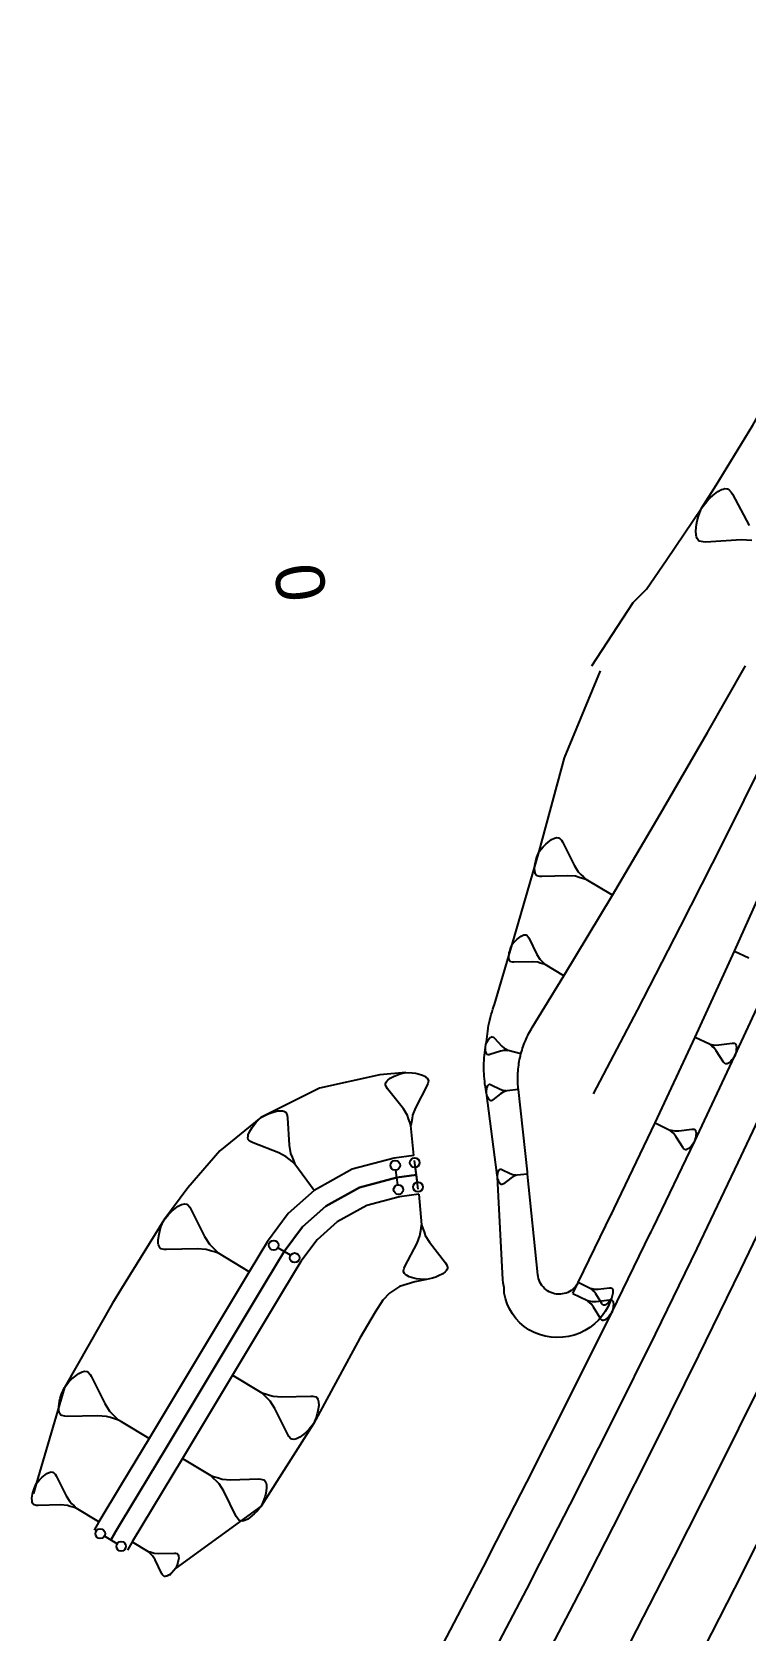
# Model space of a CAD drawing. Extents: x 386614 to 387594, y 803230 to 804419.
# Drawn here: x 387095.4 to 387132.1, y 803745 to 803827.1 of the extents above; entities that cross this region are included whole.
import ezdxf
from ezdxf.enums import TextEntityAlignment as Align

# ---------------------------------------------------------------- set-up
doc = ezdxf.new("R2010")
doc.units = 0
doc.layers.get('0').update_dxf_attribs({"linetype": 'CONTINUOUS'})
doc.styles.add('ARIAL', font='ARIAL.FON')

msp = doc.modelspace()

# ---------------------------------------------------------------- linework, layer by layer
at = {"color": 7}
for p, q in [((387129.8303, 803802.6284), (387130.0926, 803802.9725)), ((387130.0926, 803802.9725), (387130.2654, 803803.1562)), ((387130.2654, 803803.1562), (387130.4083, 803803.2866)), ((387130.4083, 803803.2866), (387130.6643, 803803.494)), ((387130.6643, 803803.494), (387130.8606, 803803.5946)), ((387130.8606, 803803.5946), (387130.9439, 803803.6181)), ((387130.9439, 803803.6181), (387131.0271, 803803.6417)), ((387131.0271, 803803.6417), (387131.1638, 803803.6354)), ((387131.1638, 803803.6354), (387131.2172, 803803.6056)), ((387131.2172, 803803.6056), (387131.3476, 803803.4627)), ((387131.3476, 803803.4627), (387131.4246, 803803.3496)), ((387131.4246, 803803.3496), (387132.2824, 803801.749)), ((387129.6089, 803801.9812), (387129.6748, 803802.2247)), ((387129.6748, 803802.2247), (387129.8303, 803802.6284)), ((387129.5304, 803801.4645), (387129.5728, 803801.7912)), ((387129.5477, 803801.2445), (387129.5304, 803801.4645)), ((387129.5713, 803801.1613), (387129.5477, 803801.2445)), ((387129.5728, 803801.7912), (387129.6089, 803801.9812)), ((387129.5948, 803801.0781), (387129.5713, 803801.1613)), ((387129.6718, 803800.965), (387129.5948, 803801.0781)), ((387129.7252, 803800.9351), (387129.6718, 803800.965)), ((387129.9153, 803800.899), (387129.7252, 803800.9351)), ((387130.0519, 803800.8927), (387129.9153, 803800.899)), ((387131.8646, 803801.0013), (387130.0519, 803800.8927)), ((387132.4112, 803800.9762), (387131.8646, 803801.0013)), ((387122.1184, 803785.6024), (387122.2652, 803785.6724)), ((387122.2652, 803785.6724), (387122.3271, 803785.688)), ((387122.3271, 803785.688), (387122.3889, 803785.7036)), ((387122.3889, 803785.7036), (387122.4895, 803785.6961)), ((387122.4895, 803785.6961), (387122.5282, 803785.673)), ((387122.5282, 803785.673), (387122.6213, 803785.5649)), ((387121.3625, 803784.6879), (387121.4856, 803784.9821)), ((387121.4856, 803784.9821), (387121.6861, 803785.2301)), ((387121.6861, 803785.2301), (387121.8173, 803785.3619)), ((387121.8173, 803785.3619), (387121.9254, 803785.455)), ((387121.9254, 803785.455), (387122.1184, 803785.6024)), ((387122.6213, 803785.5649), (387122.6756, 803785.4799)), ((387122.6756, 803785.4799), (387123.274, 803784.2824)), ((387121.2401, 803784.1307), (387121.2782, 803784.3706)), ((387121.2482, 803783.9683), (387121.2401, 803784.1307)), ((387121.2782, 803784.3706), (387121.3088, 803784.5099)), ((387121.3088, 803784.5099), (387121.3625, 803784.6879)), ((387123.274, 803784.2824), (387123.4913, 803783.9426)), ((387121.2638, 803783.9065), (387121.2482, 803783.9683)), ((387121.2794, 803783.8446), (387121.2638, 803783.9065)), ((387121.3338, 803783.7597), (387121.2794, 803783.8446)), ((387121.3725, 803783.7366), (387121.3338, 803783.7597)), ((387121.5118, 803783.706), (387121.3725, 803783.7366)), ((387121.6124, 803783.6985), (387121.5118, 803783.706)), ((387122.9504, 803783.7402), (387121.6124, 803783.6985)), ((387123.3527, 803783.7102), (387122.9504, 803783.7402)), ((387123.5307, 803783.6565), (387123.3527, 803783.7102)), ((387123.4913, 803783.9426), (387123.6231, 803783.8114)), ((387123.7087, 803783.6028), (387123.5307, 803783.6565)), ((387123.6231, 803783.8114), (387123.7549, 803783.6802)), ((387123.8867, 803783.5491), (387123.7087, 803783.6028)), ((387123.7549, 803783.6802), (387123.8867, 803783.5491)), ((387125.2422, 803782.7401), (387123.8867, 803783.5491)), ((387120.6938, 803780.6983), (387120.7378, 803780.709)), ((387120.7378, 803780.709), (387120.809, 803780.7031)), ((387119.9652, 803779.8691), (387120.0043, 803779.995)), ((387120.0043, 803779.995), (387120.0932, 803780.2029)), ((387120.0932, 803780.2029), (387120.2368, 803780.3775)), ((387120.2368, 803780.3775), (387120.3306, 803780.4702)), ((387120.3306, 803780.4702), (387120.4077, 803780.5355)), ((387120.4077, 803780.5355), (387120.5454, 803780.6389)), ((387120.5454, 803780.6389), (387120.6499, 803780.6876)), ((387120.6499, 803780.6876), (387120.6938, 803780.6983)), ((387120.809, 803780.7031), (387120.8363, 803780.6865)), ((387120.8363, 803780.6865), (387120.9017, 803780.6094)), ((387120.9017, 803780.6094), (387120.9397, 803780.5488)), ((387120.9397, 803780.5488), (387121.3569, 803779.6965)), ((387119.9142, 803779.6008), (387119.9426, 803779.7706)), ((387119.919, 803779.4856), (387119.9142, 803779.6008)), ((387119.9297, 803779.4416), (387119.919, 803779.4856)), ((387119.9405, 803779.3977), (387119.9297, 803779.4416)), ((387119.9785, 803779.3372), (387119.9405, 803779.3977)), ((387119.9426, 803779.7706), (387119.9652, 803779.8691)), ((387120.0058, 803779.3206), (387119.9785, 803779.3372)), ((387120.1044, 803779.2981), (387120.0058, 803779.3206)), ((387120.1756, 803779.2922), (387120.1044, 803779.2981)), ((387121.1244, 803779.314), (387120.1756, 803779.2922)), ((387121.4094, 803779.2904), (387121.1244, 803779.314)), ((387121.3569, 803779.6965), (387121.509, 803779.4543)), ((387121.5352, 803779.2513), (387121.4094, 803779.2904)), ((387121.509, 803779.4543), (387121.6017, 803779.3605)), ((387121.6611, 803779.2121), (387121.5352, 803779.2513)), ((387121.6017, 803779.3605), (387121.6943, 803779.2668)), ((387121.787, 803779.173), (387121.6611, 803779.2121)), ((387121.6943, 803779.2668), (387121.787, 803779.173)), ((387122.7432, 803778.5917), (387121.787, 803779.173)), ((387131.5213, 803779.8575), (387132.2677, 803779.5149)), ((387118.7223, 803774.9256), (387118.7379, 803775.0607)), ((387118.7379, 803775.0607), (387118.7907, 803775.1859)), ((387118.7907, 803775.1859), (387118.8289, 803775.2554)), ((387118.8289, 803775.2554), (387118.8621, 803775.3063)), ((387118.8621, 803775.3063), (387118.9238, 803775.3894)), ((387118.9238, 803775.3894), (387118.9756, 803775.4354)), ((387118.9756, 803775.4354), (387118.9991, 803775.4491)), ((387118.9991, 803775.4491), (387119.0226, 803775.4628)), ((387119.0226, 803775.4628), (387119.0646, 803775.4717)), ((387119.0646, 803775.4717), (387119.0832, 803775.4668)), ((387119.0832, 803775.4668), (387119.1341, 803775.4335)), ((387119.1341, 803775.4335), (387119.1664, 803775.4051)), ((387119.1664, 803775.4051), (387119.5529, 803774.9855)), ((387119.5529, 803774.9855), (387119.6821, 803774.872)), ((387129.4968, 803775.4358), (387130.2339, 803775.0914)), ((387130.2339, 803775.0914), (387130.3279, 803775.0731)), ((387130.3083, 803775.031), (387130.2339, 803775.0914)), ((387130.3827, 803774.9706), (387130.3083, 803775.031)), ((387130.3279, 803775.0731), (387130.422, 803775.0548)), ((387130.4571, 803774.9101), (387130.3827, 803774.9706)), ((387130.422, 803775.0548), (387130.5161, 803775.0365)), ((387130.5161, 803775.0365), (387130.7239, 803775.042)), ((387130.7239, 803775.042), (387131.4079, 803775.1329)), ((387131.4079, 803775.1329), (387131.4598, 803775.1343)), ((387131.4598, 803775.1343), (387131.5329, 803775.1259)), ((387131.5329, 803775.1259), (387131.5539, 803775.116)), ((387131.5539, 803775.116), (387131.5862, 803775.0753)), ((387131.5862, 803775.0753), (387131.5974, 803775.0444)), ((387131.5974, 803775.0444), (387131.6086, 803775.0135)), ((387131.6086, 803775.0135), (387131.6212, 803774.9306)), ((387118.7213, 803774.8464), (387118.7223, 803774.9256)), ((387118.7253, 803774.7857), (387118.7213, 803774.8464)), ((387118.738, 803774.683), (387118.7253, 803774.7857)), ((387118.7605, 803774.6175), (387118.738, 803774.683)), ((387118.7742, 803774.594), (387118.7605, 803774.6175)), ((387118.7879, 803774.5705), (387118.7742, 803774.594)), ((387118.8202, 803774.5421), (387118.7879, 803774.5705)), ((387118.8388, 803774.5372), (387118.8202, 803774.5421)), ((387118.8995, 803774.5412), (387118.8388, 803774.5372)), ((387118.9415, 803774.55), (387118.8995, 803774.5412)), ((387119.4845, 803774.7252), (387118.9415, 803774.55)), ((387119.6528, 803774.7605), (387119.4845, 803774.7252)), ((387119.732, 803774.7595), (387119.6528, 803774.7605)), ((387119.6821, 803774.872), (387119.7516, 803774.8339)), ((387119.8113, 803774.7585), (387119.732, 803774.7595)), ((387119.7516, 803774.8339), (387119.8211, 803774.7957)), ((387119.8905, 803774.7576), (387119.8113, 803774.7585)), ((387119.8211, 803774.7957), (387119.8905, 803774.7576)), ((387120.5412, 803774.5865), (387119.8905, 803774.7576)), ((387130.5862, 803774.7472), (387130.4571, 803774.9101)), ((387130.9552, 803774.1642), (387130.5862, 803774.7472)), ((387130.9875, 803774.1235), (387130.9552, 803774.1642)), ((387131.3386, 803774.216), (387131.2473, 803774.1304)), ((387131.3892, 803774.2693), (387131.3386, 803774.216)), ((387131.4496, 803774.3437), (387131.3892, 803774.2693)), ((387131.5396, 803774.4813), (387131.4496, 803774.3437)), ((387131.5874, 803774.6385), (387131.5396, 803774.4813)), ((387131.6057, 803774.7326), (387131.5874, 803774.6385)), ((387131.6141, 803774.8056), (387131.6057, 803774.7326)), ((387131.6212, 803774.9306), (387131.6141, 803774.8056)), ((387113.6859, 803773.2294), (387113.8097, 803773.33)), ((387113.8097, 803773.33), (387114.0217, 803773.4389)), ((387114.0217, 803773.4389), (387114.1498, 803773.4955)), ((387114.1498, 803773.4955), (387114.3219, 803773.5562)), ((387114.3219, 803773.5562), (387114.6262, 803773.6294)), ((387114.6262, 803773.6294), (387114.9388, 803773.6145)), ((387114.9388, 803773.6145), (387115.1192, 803773.5871)), ((387115.1192, 803773.5871), (387115.2556, 803773.5555)), ((387115.2556, 803773.5555), (387115.4843, 803773.4882)), ((387115.4843, 803773.4882), (387115.6248, 803773.4126)), ((387115.6248, 803773.4126), (387115.673, 803773.3727)), ((387115.673, 803773.3727), (387115.7212, 803773.3328)), ((387115.7212, 803773.3328), (387115.7736, 803773.2488)), ((387131.0408, 803774.0729), (387130.9875, 803774.1235)), ((387131.0619, 803774.063), (387131.0408, 803774.0729)), ((387131.1138, 803774.0644), (387131.0619, 803774.063)), ((387131.1447, 803774.0756), (387131.1138, 803774.0644)), ((387131.1756, 803774.0869), (387131.1447, 803774.0756)), ((387131.2473, 803774.1304), (387131.1756, 803774.0869)), ((387113.5703, 803773.0406), (387113.6061, 803773.1329)), ((387113.5745, 803772.9965), (387113.5703, 803773.0406)), ((387113.6311, 803772.8685), (387113.5745, 803772.9965)), ((387113.6061, 803773.1329), (387113.646, 803773.1811)), ((387113.6835, 803772.7845), (387113.6311, 803772.8685)), ((387113.646, 803773.1811), (387113.6859, 803773.2294)), ((387114.4926, 803771.7495), (387113.6835, 803772.7845)), ((387115.7105, 803772.9761), (387115.1095, 803771.8078)), ((387115.7462, 803773.0684), (387115.7105, 803772.9761)), ((387115.7778, 803773.2047), (387115.7462, 803773.0684)), ((387115.7736, 803773.2488), (387115.7778, 803773.2047)), ((387118.7642, 803772.5742), (387118.7683, 803772.6947)), ((387118.794, 803772.4573), (387118.7642, 803772.5742)), ((387118.7683, 803772.6947), (387118.7779, 803772.7643)), ((387118.7779, 803772.7643), (387118.7894, 803772.817)), ((387118.7894, 803772.817), (387118.8141, 803772.9054)), ((387118.8141, 803772.9054), (387118.8425, 803772.96)), ((387118.8425, 803772.96), (387118.8576, 803772.9788)), ((387118.8576, 803772.9788), (387118.8727, 803772.9976)), ((387118.8727, 803772.9976), (387118.9048, 803773.0182)), ((387118.9048, 803773.0182), (387118.9217, 803773.02)), ((387118.9217, 803773.02), (387118.9744, 803773.0086)), ((387118.9744, 803773.0086), (387119.0102, 803772.9953)), ((387119.0102, 803772.9953), (387119.4633, 803772.7699)), ((387119.489, 803772.5326), (387119.0946, 803772.2155)), ((387119.4633, 803772.7699), (387119.6063, 803772.7168)), ((387119.6173, 803772.6151), (387119.489, 803772.5326)), ((387119.6063, 803772.7168), (387119.676, 803772.7072)), ((387119.6833, 803772.6394), (387119.6173, 803772.6151)), ((387119.676, 803772.7072), (387119.7456, 803772.6976)), ((387119.7493, 803772.6637), (387119.6833, 803772.6394)), ((387119.7456, 803772.6976), (387119.8152, 803772.688)), ((387119.8152, 803772.688), (387119.7493, 803772.6637)), ((387120.4086, 803772.7522), (387119.8152, 803772.688)), ((387114.7022, 803771.4136), (387114.4926, 803771.7495)), ((387115.1095, 803771.8078), (387114.9666, 803771.4386)), ((387118.8183, 803772.3914), (387118.794, 803772.4573)), ((387118.8407, 803772.3423), (387118.8183, 803772.3914)), ((387118.8838, 803772.2613), (387118.8407, 803772.3423)), ((387118.9232, 803772.2141), (387118.8838, 803772.2613)), ((387118.942, 803772.1989), (387118.9232, 803772.2141)), ((387118.9608, 803772.1838), (387118.942, 803772.1989)), ((387118.9965, 803772.1705), (387118.9608, 803772.1838)), ((387119.0135, 803772.1724), (387118.9965, 803772.1705)), ((387119.0625, 803772.1948), (387119.0135, 803772.1724)), ((387119.0946, 803772.2155), (387119.0625, 803772.1948)), ((387106.714, 803770.7994), (387106.8016, 803770.9226)), ((387106.8016, 803770.9226), (387106.9278, 803771.0741)), ((387106.9278, 803771.0741), (387107.1698, 803771.3103)), ((387107.1698, 803771.3103), (387107.4683, 803771.4692)), ((387107.4683, 803771.4692), (387107.6509, 803771.5435)), ((387107.6509, 803771.5435), (387107.7949, 803771.5895)), ((387107.7949, 803771.5895), (387108.0444, 803771.6534)), ((387108.0444, 803771.6534), (387108.2166, 803771.6609)), ((387108.2166, 803771.6609), (387108.2835, 803771.6505)), ((387108.2835, 803771.6505), (387108.3503, 803771.6401)), ((387108.3503, 803771.6401), (387108.4453, 803771.5911)), ((387108.4453, 803771.5911), (387108.4736, 803771.5525)), ((387108.4736, 803771.5525), (387108.5196, 803771.4085)), ((387108.5196, 803771.4085), (387108.5375, 803771.3031)), ((387108.5375, 803771.3031), (387108.6253, 803769.8864)), ((387114.7629, 803771.2415), (387114.7022, 803771.4136)), ((387114.8236, 803771.0694), (387114.7629, 803771.2415)), ((387114.8843, 803770.8973), (387114.8236, 803771.0694)), ((387114.9118, 803771.0778), (387114.8843, 803770.8973)), ((387115.0301, 803769.355), (387114.8843, 803770.8973)), ((387114.9392, 803771.2582), (387114.9118, 803771.0778)), ((387114.9666, 803771.4386), (387114.9392, 803771.2582)), ((387127.4364, 803771.0307), (387128.1663, 803770.6835)), ((387106.4973, 803770.2855), (387106.5077, 803770.3524)), ((387106.5151, 803770.1801), (387106.4973, 803770.2855)), ((387106.5077, 803770.3524), (387106.5181, 803770.4192)), ((387106.5433, 803770.1415), (387106.5151, 803770.1801)), ((387106.5181, 803770.4192), (387106.5774, 803770.5811)), ((387106.6666, 803770.0539), (387106.5433, 803770.1415)), ((387106.5774, 803770.5811), (387106.714, 803770.7994)), ((387106.7617, 803770.0049), (387106.6666, 803770.0539)), ((387128.1663, 803770.6835), (387128.2597, 803770.6647)), ((387128.2398, 803770.623), (387128.1663, 803770.6835)), ((387128.3133, 803770.5625), (387128.2398, 803770.623)), ((387128.2597, 803770.6647), (387128.353, 803770.6459)), ((387128.3869, 803770.502), (387128.3133, 803770.5625)), ((387128.353, 803770.6459), (387128.4464, 803770.6271)), ((387128.514, 803770.3392), (387128.3869, 803770.502)), ((387128.4464, 803770.6271), (387128.6529, 803770.6312)), ((387128.8767, 803769.7575), (387128.514, 803770.3392)), ((387128.6529, 803770.6312), (387129.333, 803770.7169)), ((387129.333, 803770.7169), (387129.3846, 803770.7179)), ((387129.4594, 803770.0686), (387129.3691, 803769.9326)), ((387129.3846, 803770.7179), (387129.4571, 803770.7091)), ((387129.4571, 803770.7091), (387129.4779, 803770.6991)), ((387129.508, 803770.2245), (387129.4594, 803770.0686)), ((387129.4779, 803770.6991), (387129.5097, 803770.6584)), ((387129.5268, 803770.3179), (387129.508, 803770.2245)), ((387129.5097, 803770.6584), (387129.5207, 803770.6277)), ((387129.5207, 803770.6277), (387129.5316, 803770.5969)), ((387129.5357, 803770.3904), (387129.5268, 803770.3179)), ((387129.5316, 803770.5969), (387129.5436, 803770.5145)), ((387129.5436, 803770.5145), (387129.5357, 803770.3904)), ((387108.0848, 803769.4913), (387106.7617, 803770.0049)), ((387108.465, 803769.2954), (387108.0848, 803769.4913)), ((387108.6165, 803769.1692), (387108.465, 803769.2954)), ((387108.6253, 803769.8864), (387108.6966, 803769.4647)), ((387108.6966, 803769.4647), (387108.7709, 803769.2821)), ((387108.7709, 803769.2821), (387108.8452, 803769.0994)), ((387128.9085, 803769.7169), (387128.8767, 803769.7575)), ((387128.9612, 803769.6662), (387128.9085, 803769.7169)), ((387128.982, 803769.6563), (387128.9612, 803769.6662)), ((387129.0337, 803769.6573), (387128.982, 803769.6563)), ((387129.0645, 803769.6683), (387129.0337, 803769.6573)), ((387129.0952, 803769.6792), (387129.0645, 803769.6683)), ((387129.1667, 803769.722), (387129.0952, 803769.6792)), ((387129.258, 803769.8064), (387129.1667, 803769.722)), ((387129.3086, 803769.8591), (387129.258, 803769.8064)), ((387129.3691, 803769.9326), (387129.3086, 803769.8591)), ((387108.768, 803769.043), (387108.6165, 803769.1692)), ((387108.9195, 803768.9168), (387108.768, 803769.043)), ((387108.8452, 803769.0994), (387108.9195, 803768.9168)), ((387109.9072, 803767.5656), (387108.9195, 803768.9168)), ((387119.3342, 803768.3577), (387119.3435, 803768.4234)), ((387119.3435, 803768.4234), (387119.3545, 803768.4731)), ((387119.3545, 803768.4731), (387119.3781, 803768.5565)), ((387119.3781, 803768.5565), (387119.405, 803768.6079)), ((387119.405, 803768.6079), (387119.4194, 803768.6256)), ((387119.4194, 803768.6256), (387119.4337, 803768.6433)), ((387119.4337, 803768.6433), (387119.464, 803768.6627)), ((387119.464, 803768.6627), (387119.48, 803768.6644)), ((387119.48, 803768.6644), (387119.5298, 803768.6534)), ((387119.5298, 803768.6534), (387119.5635, 803768.6408)), ((387119.5635, 803768.6408), (387119.9906, 803768.4267)), ((387119.9906, 803768.4267), (387120.1254, 803768.3761)), ((387120.8829, 803768.4072), (387120.3226, 803768.3483)), ((387119.33, 803768.2439), (387119.3342, 803768.3577)), ((387119.3578, 803768.1335), (387119.33, 803768.2439)), ((387119.3806, 803768.0712), (387119.3578, 803768.1335)), ((387119.4016, 803768.0248), (387119.3806, 803768.0712)), ((387119.442, 803767.9482), (387119.4016, 803768.0248)), ((387119.4791, 803767.9035), (387119.442, 803767.9482)), ((387119.4968, 803767.8892), (387119.4791, 803767.9035)), ((387119.5145, 803767.8749), (387119.4968, 803767.8892)), ((387119.5482, 803767.8622), (387119.5145, 803767.8749)), ((387119.5642, 803767.8639), (387119.5482, 803767.8622)), ((387119.6106, 803767.885), (387119.5642, 803767.8639)), ((387119.6409, 803767.9043), (387119.6106, 803767.885)), ((387120.0142, 803768.2026), (387119.6409, 803767.9043)), ((387120.1355, 803768.2801), (387120.0142, 803768.2026)), ((387120.1254, 803768.3761), (387120.1911, 803768.3669)), ((387120.1979, 803768.3028), (387120.1355, 803768.2801)), ((387120.1911, 803768.3669), (387120.2569, 803768.3576)), ((387120.2602, 803768.3256), (387120.1979, 803768.3028)), ((387120.2569, 803768.3576), (387120.3226, 803768.3483)), ((387120.3226, 803768.3483), (387120.2602, 803768.3256)), ((387102.6902, 803766.5817), (387102.9173, 803766.7538)), ((387102.9173, 803766.7538), (387103.0898, 803766.8353)), ((387103.0898, 803766.8353), (387103.1624, 803766.8533)), ((387103.1624, 803766.8533), (387103.235, 803766.8714)), ((387103.235, 803766.8714), (387103.353, 803766.8622)), ((387103.353, 803766.8622), (387103.3983, 803766.8349)), ((387103.3983, 803766.8349), (387103.5071, 803766.7077)), ((387115.2954, 803767.3727), (387115.434, 803765.7873)), ((387102.0268, 803765.6841), (387102.1724, 803766.0287)), ((387102.1724, 803766.0287), (387102.4086, 803766.3188)), ((387102.4086, 803766.3188), (387102.5631, 803766.4729)), ((387102.5631, 803766.4729), (387102.6902, 803766.5817)), ((387103.5071, 803766.7077), (387103.5705, 803766.6079)), ((387103.5705, 803766.6079), (387104.2675, 803765.2006)), ((387101.8809, 803765.0309), (387101.9266, 803765.3122)), ((387101.9266, 803765.3122), (387101.963, 803765.4755)), ((387101.963, 803765.4755), (387102.0268, 803765.6841)), ((387104.2675, 803765.2006), (387104.5211, 803764.801)), ((387115.1961, 803764.8536), (387115.3456, 803765.2318)), ((387115.3456, 803765.2318), (387115.3751, 803765.417)), ((387115.3751, 803765.417), (387115.4046, 803765.6021)), ((387115.4046, 803765.6021), (387115.434, 803765.7873)), ((387115.434, 803765.7873), (387115.4952, 803765.61)), ((387115.4952, 803765.61), (387115.5563, 803765.4328)), ((387115.5563, 803765.4328), (387115.6174, 803765.2556)), ((387115.6174, 803765.2556), (387115.8303, 803764.909)), ((387101.8897, 803764.8404), (387101.8809, 803765.0309)), ((387101.9078, 803764.7677), (387101.8897, 803764.8404)), ((387101.9258, 803764.6951), (387101.9078, 803764.7677)), ((387101.9892, 803764.5952), (387101.9258, 803764.6951)), ((387102.0346, 803764.568), (387101.9892, 803764.5952)), ((387102.1979, 803764.5315), (387102.0346, 803764.568)), ((387102.3158, 803764.5223), (387102.1979, 803764.5315)), ((387103.8857, 803764.5658), (387102.3158, 803764.5223)), ((387104.3575, 803764.529), (387103.8857, 803764.5658)), ((387104.5661, 803764.4652), (387104.3575, 803764.529)), ((387104.5211, 803764.801), (387104.6752, 803764.6466)), ((387104.7747, 803764.4015), (387104.5661, 803764.4652)), ((387104.6752, 803764.6466), (387104.8293, 803764.4921)), ((387104.9834, 803764.3377), (387104.7747, 803764.4015)), ((387104.8293, 803764.4921), (387104.9834, 803764.3377)), ((387106.5702, 803763.3831), (387104.9834, 803764.3377)), ((387114.5703, 803763.6578), (387115.1961, 803764.8536)), ((387115.8303, 803764.909), (387116.6541, 803763.8399)), ((387114.4996, 803763.4233), (387114.533, 803763.5632)), ((387114.533, 803763.5632), (387114.5703, 803763.6578)), ((387116.6541, 803763.8399), (387116.7073, 803763.7533)), ((387116.7311, 803763.4815), (387116.6897, 803763.4322)), ((387116.7073, 803763.7533), (387116.7645, 803763.6213)), ((387116.7684, 803763.576), (387116.7311, 803763.4815)), ((387116.7645, 803763.6213), (387116.7684, 803763.576)), ((387114.5035, 803763.378), (387114.4996, 803763.4233)), ((387114.5567, 803763.2914), (387114.5035, 803763.378)), ((387114.606, 803763.2501), (387114.5567, 803763.2914)), ((387114.6552, 803763.2087), (387114.606, 803763.2501)), ((387114.7991, 803763.13), (387114.6552, 803763.2087)), ((387115.0335, 803763.0592), (387114.7991, 803763.13)), ((387115.1733, 803763.0258), (387115.0335, 803763.0592)), ((387115.3585, 803762.9963), (387115.1733, 803763.0258)), ((387115.6795, 803762.9788), (387115.3585, 803762.9963)), ((387115.9927, 803763.0518), (387115.6795, 803762.9788)), ((387116.1699, 803763.1129), (387115.9927, 803763.0518)), ((387116.3018, 803763.1701), (387116.1699, 803763.1129)), ((387116.5204, 803763.2805), (387116.3018, 803763.1701)), ((387116.6484, 803763.383), (387116.5204, 803763.2805)), ((387116.6897, 803763.4322), (387116.6484, 803763.383)), ((387123.4898, 803762.8438), (387124.105, 803762.5419)), ((387123.2084, 803762.2712), (387123.9306, 803761.9157)), ((387123.9306, 803761.9157), (387124.0233, 803761.8957)), ((387124.003, 803761.8544), (387123.9306, 803761.9157)), ((387124.0754, 803761.7932), (387124.003, 803761.8544)), ((387124.0233, 803761.8957), (387124.116, 803761.8757)), ((387124.105, 803762.5419), (387124.184, 803762.5249)), ((387124.1667, 803762.4898), (387124.105, 803762.5419)), ((387124.116, 803761.8757), (387124.2087, 803761.8557)), ((387124.2284, 803762.4377), (387124.1667, 803762.4898)), ((387124.184, 803762.5249), (387124.2629, 803762.508)), ((387124.2087, 803761.8557), (387124.4144, 803761.857)), ((387124.2901, 803762.3856), (387124.2284, 803762.4377)), ((387124.2629, 803762.508), (387124.3418, 803762.4911)), ((387124.3962, 803762.2463), (387124.2901, 803762.3856)), ((387124.3418, 803762.4911), (387124.517, 803762.4924)), ((387124.6976, 803761.7493), (387124.3962, 803762.2463)), ((387124.4144, 803761.857), (387125.0928, 803761.9332)), ((387124.517, 803762.4924), (387125.0945, 803762.5579)), ((387125.0648, 803761.8309), (387125.0214, 803761.7868)), ((387125.1169, 803761.8926), (387125.0648, 803761.8309)), ((387125.0928, 803761.9332), (387125.1442, 803761.9336)), ((387125.0945, 803762.5579), (387125.1383, 803762.5583)), ((387125.1949, 803762.007), (387125.1169, 803761.8926)), ((387125.1383, 803762.5583), (387125.1996, 803762.55)), ((387125.1442, 803761.9336), (387125.2162, 803761.9237)), ((387125.2377, 803762.1387), (387125.1949, 803762.007)), ((387125.1996, 803762.55), (387125.2172, 803762.5413)), ((387125.2162, 803761.9237), (387125.2369, 803761.9136)), ((387125.2172, 803762.5413), (387125.2437, 803762.5065)), ((387125.2369, 803761.9136), (387125.268, 803761.8726)), ((387125.2546, 803762.2176), (387125.2377, 803762.1387)), ((387125.2437, 803762.5065), (387125.2527, 803762.4803)), ((387125.2527, 803762.4803), (387125.2616, 803762.4541)), ((387125.2629, 803762.279), (387125.2546, 803762.2176)), ((387125.2616, 803762.4541), (387125.2709, 803762.3841)), ((387125.2709, 803762.3841), (387125.2629, 803762.279)), ((387125.268, 803761.8726), (387125.2785, 803761.8418)), ((387125.2785, 803761.8418), (387125.2889, 803761.811)), ((387124.1478, 803761.7319), (387124.0754, 803761.7932)), ((387124.2722, 803761.5681), (387124.1478, 803761.7319)), ((387124.6256, 803760.9841), (387124.2722, 803761.5681)), ((387124.7242, 803761.7145), (387124.6976, 803761.7493)), ((387124.7683, 803761.671), (387124.7242, 803761.7145)), ((387124.7858, 803761.6624), (387124.7683, 803761.671)), ((387124.8296, 803761.6627), (387124.7858, 803761.6624)), ((387124.8558, 803761.6717), (387124.8296, 803761.6627)), ((387124.882, 803761.6806), (387124.8558, 803761.6717)), ((387124.9431, 803761.7161), (387124.882, 803761.6806)), ((387125.0058, 803761.0276), (387124.9138, 803760.9447)), ((387125.0214, 803761.7868), (387124.9431, 803761.7161)), ((387125.0569, 803761.0793), (387125.0058, 803761.0276)), ((387125.1182, 803761.1517), (387125.0569, 803761.0793)), ((387125.2099, 803761.286), (387125.1182, 803761.1517)), ((387125.2604, 803761.4406), (387125.2099, 803761.286)), ((387125.2804, 803761.5333), (387125.2604, 803761.4406)), ((387125.2902, 803761.6053), (387125.2804, 803761.5333)), ((387125.2889, 803761.811), (387125.2997, 803761.7288)), ((387125.2997, 803761.7288), (387125.2902, 803761.6053)), ((387124.6567, 803760.9431), (387124.6256, 803760.9841)), ((387124.7084, 803760.892), (387124.6567, 803760.9431)), ((387124.729, 803760.8819), (387124.7084, 803760.892)), ((387124.7805, 803760.8822), (387124.729, 803760.8819)), ((387124.8113, 803760.8927), (387124.7805, 803760.8822)), ((387124.8421, 803760.9031), (387124.8113, 803760.8927)), ((387124.9138, 803760.9447), (387124.8421, 803760.9031)), ((387097.0576, 803757.4357), (387097.2917, 803757.7231)), ((387097.2917, 803757.7231), (387097.4447, 803757.8758)), ((387097.4447, 803757.8758), (387097.5707, 803757.9835)), ((387097.5707, 803757.9835), (387097.7957, 803758.1541)), ((387097.7957, 803758.1541), (387097.9666, 803758.2348)), ((387097.9666, 803758.2348), (387098.0386, 803758.2527)), ((387098.0386, 803758.2527), (387098.1105, 803758.2706)), ((387098.1105, 803758.2706), (387098.2274, 803758.2615)), ((387098.2274, 803758.2615), (387098.2723, 803758.2345)), ((387098.2723, 803758.2345), (387098.3801, 803758.1085)), ((387098.3801, 803758.1085), (387098.4429, 803758.0095)), ((387098.4429, 803758.0095), (387099.1336, 803756.615)), ((387105.7066, 803758.0676), (387107.2074, 803757.1648)), ((387096.814, 803756.7256), (387096.8501, 803756.8874)), ((387096.8501, 803756.8874), (387096.9133, 803757.0941)), ((387096.9133, 803757.0941), (387097.0576, 803757.4357)), ((387107.2074, 803757.1648), (387107.4047, 803757.1045)), ((387107.3532, 803757.0187), (387107.2074, 803757.1648)), ((387107.4989, 803756.8726), (387107.3532, 803757.0187)), ((387107.4047, 803757.1045), (387107.6021, 803757.0442)), ((387107.6021, 803757.0442), (387107.7994, 803756.9839)), ((387107.7994, 803756.9839), (387108.2456, 803756.949)), ((387108.2456, 803756.949), (387109.7304, 803756.9902)), ((387109.7304, 803756.9902), (387109.8419, 803756.9815)), ((387109.8419, 803756.9815), (387109.9964, 803756.947)), ((387109.9964, 803756.947), (387110.0393, 803756.9212)), ((387110.0393, 803756.9212), (387110.0992, 803756.8267)), ((387096.7687, 803756.4469), (387096.814, 803756.7256)), ((387096.7775, 803756.2581), (387096.7687, 803756.4469)), ((387096.7954, 803756.1862), (387096.7775, 803756.2581)), ((387096.8133, 803756.1142), (387096.7954, 803756.1862)), ((387096.8761, 803756.0152), (387096.8133, 803756.1142)), ((387099.1336, 803756.615), (387099.3849, 803756.2191)), ((387099.3849, 803756.2191), (387099.5376, 803756.0661)), ((387099.5376, 803756.0661), (387099.6903, 803755.9131)), ((387107.6446, 803756.7266), (387107.4989, 803756.8726)), ((387107.8845, 803756.3487), (387107.6446, 803756.7266)), ((387108.5438, 803755.0177), (387107.8845, 803756.3487)), ((387110.0641, 803756.0887), (387110.0037, 803755.8914)), ((387110.0986, 803756.2431), (387110.0641, 803756.0887)), ((387110.1418, 803756.5091), (387110.0986, 803756.2431)), ((387110.0992, 803756.8267), (387110.1163, 803756.758)), ((387110.1163, 803756.758), (387110.1334, 803756.6894)), ((387110.1334, 803756.6894), (387110.1418, 803756.5091)), ((387096.921, 803755.9882), (387096.8761, 803756.0152)), ((387097.0828, 803755.9521), (387096.921, 803755.9882)), ((387097.1997, 803755.9429), (387097.0828, 803755.9521)), ((387098.7553, 803755.9861), (387097.1997, 803755.9429)), ((387099.2228, 803755.9496), (387098.7553, 803755.9861)), ((387099.4295, 803755.8864), (387099.2228, 803755.9496)), ((387099.6362, 803755.8232), (387099.4295, 803755.8864)), ((387099.843, 803755.76), (387099.6362, 803755.8232)), ((387099.6903, 803755.9131), (387099.843, 803755.76)), ((387100, 803755.6656), (387099.843, 803755.76)), ((387101.4154, 803754.8141), (387100, 803755.6656)), ((387109.6426, 803755.291), (387109.4965, 803755.1453)), ((387109.8661, 803755.5654), (387109.6426, 803755.291)), ((387110.0037, 803755.8914), (387109.8661, 803755.5654)), ((387108.6037, 803754.9232), (387108.5438, 803755.0177)), ((387108.7066, 803754.8029), (387108.6037, 803754.9232)), ((387108.7495, 803754.7771), (387108.7066, 803754.8029)), ((387108.861, 803754.7684), (387108.7495, 803754.7771)), ((387108.9297, 803754.7855), (387108.861, 803754.7684)), ((387108.9984, 803754.8026), (387108.9297, 803754.7855)), ((387109.1615, 803754.8796), (387108.9984, 803754.8026)), ((387109.3763, 803755.0425), (387109.1615, 803754.8796)), ((387109.4965, 803755.1453), (387109.3763, 803755.0425)), ((387103.1291, 803753.7832), (387104.5928, 803752.9026)), ((387095.7784, 803752.6879), (387095.892, 803752.8012)), ((387095.892, 803752.8012), (387095.9855, 803752.8811)), ((387095.9855, 803752.8811), (387096.1524, 803753.0077)), ((387096.1524, 803753.0077), (387096.2792, 803753.0676)), ((387096.2792, 803753.0676), (387096.3326, 803753.0809)), ((387096.3326, 803753.0809), (387096.386, 803753.0941)), ((387096.386, 803753.0941), (387096.4727, 803753.0874)), ((387096.4727, 803753.0874), (387096.506, 803753.0673)), ((387096.506, 803753.0673), (387096.586, 803752.9738)), ((387096.586, 803752.9738), (387096.6326, 803752.9004)), ((387096.6326, 803752.9004), (387097.145, 803751.8658)), ((387104.5928, 803752.9026), (387104.7853, 803752.8438)), ((387104.735, 803752.7602), (387104.5928, 803752.9026)), ((387104.7853, 803752.8438), (387104.9777, 803752.785)), ((387104.9777, 803752.785), (387105.1701, 803752.7262)), ((387095.424, 803751.9478), (387095.4508, 803752.0679)), ((387095.4508, 803752.0679), (387095.4977, 803752.2213)), ((387095.4977, 803752.2213), (387095.6047, 803752.4746)), ((387095.6047, 803752.4746), (387095.7784, 803752.6879)), ((387104.8771, 803752.6177), (387104.735, 803752.7602)), ((387105.0192, 803752.4753), (387104.8771, 803752.6177)), ((387105.2531, 803752.1067), (387105.0192, 803752.4753)), ((387105.1701, 803752.7262), (387105.6053, 803752.6922)), ((387105.8961, 803750.8087), (387105.2531, 803752.1067)), ((387105.6053, 803752.6922), (387107.0533, 803752.7324)), ((387107.0533, 803752.7324), (387107.1621, 803752.7239)), ((387107.1621, 803752.7239), (387107.3128, 803752.6902)), ((387107.3128, 803752.6902), (387107.3546, 803752.6651)), ((387107.3546, 803752.6651), (387107.4131, 803752.5729)), ((387107.4124, 803752.0038), (387107.3787, 803751.8532)), ((387107.4546, 803752.2632), (387107.4124, 803752.0038)), ((387107.4131, 803752.5729), (387107.4297, 803752.506)), ((387107.4297, 803752.506), (387107.4464, 803752.439)), ((387107.4464, 803752.439), (387107.4546, 803752.2632)), ((387095.3904, 803751.7411), (387095.424, 803751.9478)), ((387095.3969, 803751.601), (387095.3904, 803751.7411)), ((387095.4102, 803751.5476), (387095.3969, 803751.601)), ((387095.4235, 803751.4942), (387095.4102, 803751.5476)), ((387095.4701, 803751.4208), (387095.4235, 803751.4942)), ((387095.5034, 803751.4007), (387095.4701, 803751.4208)), ((387095.6235, 803751.3739), (387095.5034, 803751.4007)), ((387095.7102, 803751.3671), (387095.6235, 803751.3739)), ((387096.8643, 803751.3992), (387095.7102, 803751.3671)), ((387097.2112, 803751.3721), (387096.8643, 803751.3992)), ((387097.145, 803751.8658), (387097.3315, 803751.5721)), ((387097.3645, 803751.3252), (387097.2112, 803751.3721)), ((387097.3315, 803751.5721), (387097.4448, 803751.4585)), ((387097.5179, 803751.2783), (387097.3645, 803751.3252)), ((387097.4448, 803751.4585), (387097.558, 803751.345)), ((387097.6713, 803751.2314), (387097.5179, 803751.2783)), ((387097.558, 803751.345), (387097.6713, 803751.2314)), ((387098.8379, 803750.5296), (387097.6713, 803751.2314)), ((387107.1857, 803751.3429), (387106.9677, 803751.0753)), ((387107.3199, 803751.6608), (387107.1857, 803751.3429)), ((387107.3787, 803751.8532), (387107.3199, 803751.6608)), ((387105.9546, 803750.7166), (387105.8961, 803750.8087)), ((387106.0549, 803750.5993), (387105.9546, 803750.7166)), ((387106.0967, 803750.5741), (387106.0549, 803750.5993)), ((387106.2055, 803750.5656), (387106.0967, 803750.5741)), ((387106.2725, 803750.5823), (387106.2055, 803750.5656)), ((387106.3394, 803750.5989), (387106.2725, 803750.5823)), ((387106.4986, 803750.6741), (387106.3394, 803750.5989)), ((387106.708, 803750.8329), (387106.4986, 803750.6741)), ((387106.8253, 803750.9332), (387106.708, 803750.8329)), ((387106.9677, 803751.0753), (387106.8253, 803750.9332)), ((387100.5517, 803749.4987), (387101.3597, 803749.0126)), ((387101.3597, 803749.0126), (387101.466, 803748.9801)), ((387101.4382, 803748.9339), (387101.3597, 803749.0126)), ((387101.5166, 803748.8553), (387101.4382, 803748.9339)), ((387101.466, 803748.9801), (387101.5722, 803748.9476)), ((387101.5951, 803748.7767), (387101.5166, 803748.8553)), ((387101.5722, 803748.9476), (387101.6784, 803748.9152)), ((387101.7242, 803748.5732), (387101.5951, 803748.7767)), ((387101.6784, 803748.9152), (387101.9187, 803748.8964)), ((387101.9187, 803748.8964), (387102.718, 803748.9186)), ((387102.718, 803748.9186), (387102.7781, 803748.9139)), ((387102.7781, 803748.9139), (387102.8613, 803748.8953)), ((387102.8613, 803748.8953), (387102.8843, 803748.8814)), ((387102.8843, 803748.8814), (387102.9166, 803748.8306)), ((387102.9166, 803748.8306), (387102.9258, 803748.7936)), ((387102.9258, 803748.7936), (387102.935, 803748.7566)), ((387102.935, 803748.7566), (387102.9395, 803748.6596)), ((387102.0792, 803747.8566), (387101.7242, 803748.5732)), ((387102.1115, 803747.8058), (387102.0792, 803747.8566)), ((387102.5274, 803747.87), (387102.4118, 803747.7823)), ((387102.5921, 803747.9253), (387102.5274, 803747.87)), ((387102.6708, 803748.0038), (387102.5921, 803747.9253)), ((387102.7911, 803748.1515), (387102.6708, 803748.0038)), ((387102.8652, 803748.327), (387102.7911, 803748.1515)), ((387102.8977, 803748.4332), (387102.8652, 803748.327)), ((387102.9163, 803748.5164), (387102.8977, 803748.4332)), ((387102.9395, 803748.6596), (387102.9163, 803748.5164)), ((387102.1668, 803747.741), (387102.1115, 803747.8058)), ((387102.1899, 803747.7271), (387102.1668, 803747.741)), ((387102.25, 803747.7224), (387102.1899, 803747.7271)), ((387102.287, 803747.7316), (387102.25, 803747.7224)), ((387102.3239, 803747.7408), (387102.287, 803747.7316)), ((387102.4118, 803747.7823), (387102.3239, 803747.7408))]:
    msp.add_line(p, q, dxfattribs=at)
at = {"color": 1}
for p, q in [((387114.2076, 803767.8527), (387114.1068, 803768.6058)), ((387115.2132, 803767.9873), (387115.1124, 803768.7404)), ((387108.6889, 803764.2281), (387108.0378, 803764.6197)), ((387099.7661, 803749.3957), (387099.115, 803749.7874))]:
    msp.add_line(p, q, dxfattribs=at)
at = {"color": 3}
msp.add_line((387115.2623, 803767.6205), (387115.0633, 803769.1072), dxfattribs=at)
at = {"color": 7, "linetype": 'CONTINUOUS'}
for points in [[(387128.0372, 803800), (387129.8303, 803802.6284), (387130.5733, 803803.8239), (387132.4673, 803806.9046), (387134.9415, 803811.2673), (387137.347, 803815.5722), (387138.045, 803816.8817), (387139.676, 803819.958), (387142.0421, 803824.3055), (387141.8946, 803824.0064), (387143.4013, 803827.7032)], [(387120.7816, 803741.5685), (387123.0545, 803745.9231), (387123.7349, 803747.2409), (387125.2979, 803750.2931), (387127.5118, 803754.6781), (387129.696, 803759.0779), (387131.8503, 803763.4924), (387133.9749, 803767.9214), (387136.0694, 803772.3646), (387138.1339, 803776.8218), (387140.1682, 803781.293), (387142.1722, 803785.7777), (387143.7804, 803789.4367), (387144.153, 803790.2907), (387146.1523, 803794.8736), (387148.1516, 803799.4564), (387148.3887, 803800)], [(387123.2084, 803762.2712), (387125.1856, 803766.3228), (387125.228, 803766.4103), (387125.3402, 803766.6423), (387127.4364, 803771.0307), (387129.4968, 803775.4358), (387131.5213, 803779.8575), (387133.5097, 803784.2954), (387135.4619, 803788.7491), (387137.0236, 803792.3844), (387137.3886, 803793.2417), (387139.3439, 803797.8437), (387139.8901, 803799.134), (387140.2567, 803800)], [(387124.1824, 803794.5305), (387126.3107, 803797.7905), (387126.9934, 803798.47), (387128.0372, 803800)], [(387124.2756, 803772.5338), (387126.5318, 803776.8213), (387128.7535, 803781.1281), (387130.9406, 803785.4538), (387133.0929, 803789.7981), (387134.8183, 803793.3464), (387135.2221, 803794.1868), (387137.3858, 803798.698), (387137.9903, 803799.9628), (387138.0081, 803800)], [(387126.1627, 803744.3141), (387126.8464, 803745.6382), (387128.417, 803748.7051), (387130.6415, 803753.1112), (387132.8362, 803757.5322), (387135.0009, 803761.968), (387137.1357, 803766.4183), (387139.2403, 803770.8829), (387141.3147, 803775.3616), (387143.3588, 803779.8542), (387145.3725, 803784.3606), (387146.9885, 803788.0371), (387147.361, 803788.8912), (387149.3603, 803793.474), (387151.3596, 803798.0569), (387152.2073, 803800)], [(387129.9579, 803744.0356), (387131.536, 803747.1172), (387133.7712, 803751.5444), (387135.9764, 803755.9866), (387138.1515, 803760.4436), (387140.2965, 803764.9152), (387142.4112, 803769.4012), (387144.4955, 803773.9014), (387146.5494, 803778.4155), (387148.5728, 803782.9435), (387150.1965, 803786.6376), (387150.5691, 803787.4917), (387152.5683, 803792.0745), (387154.5676, 803796.6574), (387156.0258, 803800)], [(387125.1949, 803762.007), (387125.1359, 803761.8463), (387125.0204, 803761.5928), (387124.8798, 803761.3486), (387124.7146, 803761.1165), (387124.5259, 803760.8993), (387124.3147, 803760.6999), (387124.0829, 803760.5209), (387123.8323, 803760.3649), (387123.5654, 803760.2342), (387123.2849, 803760.1309), (387122.9938, 803760.0567), (387122.6955, 803760.0129), (387122.3934, 803760.0003), (387122.0912, 803760.0195), (387121.7924, 803760.0702), (387121.5008, 803760.152), (387121.2197, 803760.2636), (387120.9525, 803760.4035), (387120.7022, 803760.5697), (387120.4761, 803760.7661), (387120.2775, 803760.9876), (387120.1046, 803761.2259), (387119.9585, 803761.4776), (387119.8396, 803761.7392), (387119.7483, 803762.0077), (387119.6842, 803762.2797), (387119.6713, 803762.559), (387119.6213, 803762.8198), (387119.609, 803762.9776), (387119.33, 803768.2439), (387119.3185, 803768.3568), (387118.7642, 803772.5742), (387118.7532, 803772.6312), (387118.7296, 803772.7629), (387118.7087, 803772.8952), (387118.6903, 803773.0281), (387118.6746, 803773.1617), (387118.6614, 803773.2957), (387118.651, 803773.4302), (387118.6432, 803773.5651), (387118.6381, 803773.7004), (387118.6357, 803773.8359), (387118.636, 803773.9718), (387118.6391, 803774.1078), (387118.6449, 803774.2439), (387118.6534, 803774.3802), (387118.6648, 803774.5165), (387118.6789, 803774.6527), (387118.6958, 803774.7889), (387118.7154, 803774.9249), (387118.7379, 803775.0607), (387118.7632, 803775.1962), (387118.7895, 803775.332), (387118.7962, 803775.4748), (387118.8121, 803775.616), (387118.8315, 803775.7572), (387118.854, 803775.8986), (387118.8794, 803776.0401), (387118.9079, 803776.1816), (387118.9395, 803776.323), (387118.9742, 803776.4643), (387119.012, 803776.6054), (387119.0529, 803776.7462), (387119.097, 803776.8867), (387119.1441, 803777.0268), (387119.1714, 803777.1139), (387120.0932, 803780.2029), (387121.4856, 803784.9821), (387122.7878, 803789.7936), (387124.6282, 803794.2742)], [(387114.6262, 803773.6294), (387113.2798, 803773.5094), (387110.1867, 803772.8199), (387107.1698, 803771.3103), (387105.0468, 803769.5983), (387103.4045, 803767.6961), (387102.1724, 803766.0287), (387100, 803762.5166)], [(387100, 803750.5215), (387102.2723, 803754.2986), (387104.8497, 803758.5831), (387107.4271, 803762.8676), (387108.3633, 803764.4239), (387109.3138, 803765.6976), (387110.4973, 803766.7583), (387112.2352, 803767.7229), (387114.1572, 803768.2293), (387115.1628, 803768.3639)], [(387115.6795, 803762.9788), (387115.0811, 803762.8634), (387114.2869, 803762.618), (387113.773, 803762.2774), (387113.4388, 803761.9268), (387113.0364, 803761.3092), (387112.2566, 803759.9623), (387109.8661, 803755.5654), (387107.1857, 803751.3429), (387102.7911, 803748.1515), (387102.4657, 803747.7717)], [(387100, 803762.5166), (387099.542, 803761.7761), (387097.0576, 803757.4357), (387095.6047, 803752.4746), (387095.4747, 803751.9773)], [(387099.4406, 803749.5915), (387099.6948, 803750.0142), (387100, 803750.5215)]]:
    msp.add_lwpolyline(points, dxfattribs=at)
at = {"color": 1, "linetype": 'CONTINUOUS'}
for points in [[(387116.3569, 803743.897), (387118.6142, 803748.2217), (387119.2899, 803749.5304), (387120.8422, 803752.5616), (387123.0408, 803756.9164), (387125.2099, 803761.286), (387127.1943, 803765.3496), (387127.2369, 803765.4374), (387127.3495, 803765.6701), (387129.4594, 803770.0686), (387131.5396, 803774.4813), (387133.5898, 803778.9079), (387135.6101, 803783.3483), (387137.6004, 803787.8022), (387139.1976, 803791.4359), (387139.5701, 803792.29), (387141.5694, 803796.8728), (387142.1296, 803798.157), (387142.9337, 803800)], [(387123.4898, 803762.8438), (387123.4609, 803762.789), (387123.408, 803762.7042), (387123.3476, 803762.6245), (387123.2802, 803762.5507), (387123.2064, 803762.4833), (387123.1267, 803762.4229), (387123.0419, 803762.3699), (387122.9527, 803762.3249), (387122.8597, 803762.2881), (387122.7638, 803762.26), (387122.6657, 803762.2406), (387122.5663, 803762.2303), (387122.4663, 803762.229), (387122.3667, 803762.2368), (387122.2681, 803762.2537), (387122.1715, 803762.2793), (387122.0776, 803762.3137), (387121.9873, 803762.3564), (387121.9012, 803762.4072), (387121.82, 803762.4656), (387121.7445, 803762.5311), (387121.6752, 803762.6032), (387121.6128, 803762.6813), (387121.5577, 803762.7647), (387121.5105, 803762.8528), (387121.4714, 803762.9448), (387121.4408, 803763.0399), (387121.419, 803763.1375), (387121.4074, 803763.2221), (387120.8829, 803768.4072), (387120.871, 803768.5203), (387120.4086, 803772.7522), (387120.4032, 803772.8015), (387120.394, 803772.9011), (387120.3867, 803773.0008), (387120.3814, 803773.1007), (387120.3781, 803773.2006), (387120.3768, 803773.3006), (387120.3776, 803773.4006), (387120.3803, 803773.5006), (387120.385, 803773.6005), (387120.3917, 803773.7002), (387120.4004, 803773.7998), (387120.4111, 803773.8993), (387120.4238, 803773.9985), (387120.4384, 803774.0974), (387120.4551, 803774.196), (387120.4737, 803774.2942), (387120.4942, 803774.3921), (387120.5167, 803774.4895), (387120.5412, 803774.5865), (387120.5676, 803774.6829), (387120.5959, 803774.7788), (387120.6262, 803774.8742), (387120.6583, 803774.9689), (387120.6923, 803775.0629), (387120.7282, 803775.1562), (387120.766, 803775.2488), (387120.8056, 803775.3406), (387120.847, 803775.4317), (387120.8902, 803775.5218), (387120.9352, 803775.6111), (387120.9821, 803775.6995), (387121.0306, 803775.7869), (387121.0809, 803775.8733), (387121.1183, 803775.9351), (387122.7432, 803778.5917), (387125.2422, 803782.7401), (387127.7086, 803786.9112), (387130.142, 803791.1048), (387132.0975, 803794.5334)], [(387115.0301, 803769.355), (387114.0245, 803769.2204), (387111.8623, 803768.6508), (387109.9072, 803767.5656), (387108.5757, 803766.3723), (387107.5065, 803764.9394), (387106.5702, 803763.3831), (387103.9928, 803759.0986), (387101.4154, 803754.8141), (387100, 803752.4614)], [(387115.2954, 803767.3727), (387114.2898, 803767.2381), (387112.6081, 803766.795), (387111.0875, 803765.9511), (387110.0519, 803765.0229), (387109.2202, 803763.9084), (387108.284, 803762.3521), (387105.7066, 803758.0676), (387103.1291, 803753.7832), (387100.5517, 803749.4987), (387100.2975, 803749.076)], [(387100, 803752.4614), (387098.8379, 803750.5296), (387098.5837, 803750.107)]]:
    msp.add_lwpolyline(points, dxfattribs=at)
at = {"color": 2, "linetype": 'CONTINUOUS'}
msp.add_lwpolyline([(387118.5692, 803742.7327), (387120.8343, 803747.0724), (387121.5124, 803748.3856), (387123.07, 803751.4273), (387125.2763, 803755.7972), (387127.4529, 803760.1819), (387129.5999, 803764.5813), (387131.7171, 803768.995), (387133.8045, 803773.4229), (387135.8618, 803777.8649), (387137.8892, 803782.3206), (387139.8863, 803786.7899), (387141.489, 803790.4363), (387141.8616, 803791.2903), (387143.8609, 803795.8732), (387145.6612, 803800)], dxfattribs=at)
at = {"color": 3, "linetype": 'CONTINUOUS'}
for points in [[(387115.1628, 803768.3639), (387114.1572, 803768.2293), (387112.2352, 803767.7229), (387110.4973, 803766.7583), (387109.3138, 803765.6976), (387108.3633, 803764.4239), (387107.4271, 803762.8676), (387104.8497, 803758.5831), (387102.2723, 803754.2986), (387100, 803750.5215)], [(387100, 803750.5215), (387099.6948, 803750.0142), (387099.4406, 803749.5915)]]:
    msp.add_lwpolyline(points, dxfattribs=at)
at = {"color": 1}
for centre, radius in [((387115.0792, 803768.9879), 0.2497), ((387114.0736, 803768.8533), 0.2497), ((387114.2404, 803767.6072), 0.2477), ((387115.246, 803767.7418), 0.2477), ((387107.8238, 803764.7485), 0.2497), ((387108.9012, 803764.1004), 0.2477), ((387098.901, 803749.9161), 0.2497), ((387099.9784, 803749.268), 0.2477)]:
    msp.add_circle(centre, radius, dxfattribs=at)

# ---------------------------------------------------------------- texts
at = {"color": 2, "style": 'ARIAL'}
msp.add_text('0', height=2.5, rotation=97.624, dxfattribs=at).set_placement((387108.0853, 803797.6841), align=Align.TOP_LEFT)

doc.saveas('drawing.dxf')
